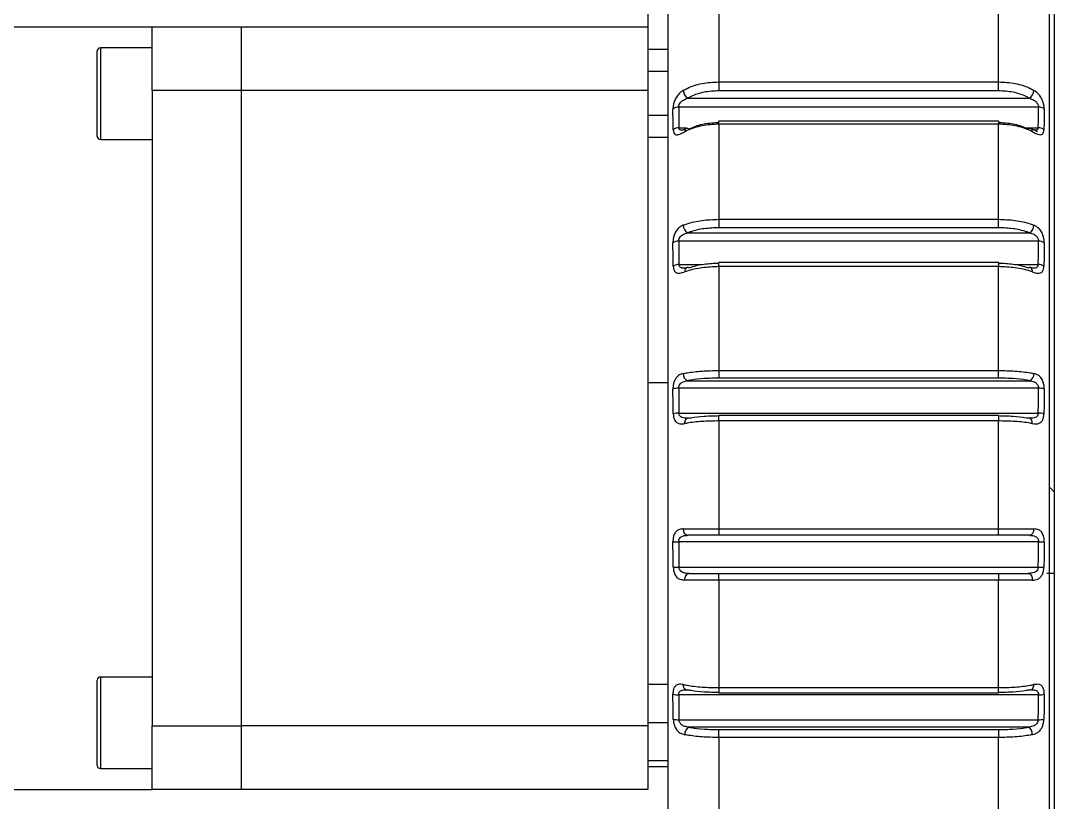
# Model space of a CAD drawing. Header units: millimetres. Extents: x -2889 to 8174, y 2447 to 8478.
# Drawn here: x 1791.92 to 1800.06, y 3462.07 to 3468.22 of the extents above; entities that cross this region are included whole.
import ezdxf

# ---------------------------------------------------------------- set-up
doc = ezdxf.new("R2010")
doc.units = ezdxf.units.MM

msp = doc.modelspace()

# ---------------------------------------------------------------- linework, layer by layer
at = {"color": 7, "linetype": 'Continuous', "lineweight": 25}
for p, q in [((1797.0159, 3458.5726), (1797.0159, 3469.7726)), ((1800.0159, 3469.7726), (1800.0159, 3458.5726)), ((1800.0563, 3469.7726), (1800.0563, 3464.5146)), ((1796.8563, 3468.4726), (1796.8563, 3468.1726)), ((1797.4159, 3468.3876), (1797.4159, 3467.74)), ((1799.6159, 3467.74), (1799.6159, 3468.3876)), ((1788.8563, 3468.1726), (1796.8563, 3468.1726)), ((1792.9563, 3467.6726), (1792.9563, 3468.1726)), ((1793.6563, 3468.1726), (1793.6563, 3467.6726)), ((1796.8563, 3468.1726), (1796.8563, 3467.6726)), ((1792.5243, 3467.3115), (1792.5243, 3467.9835)), ((1792.9563, 3468.0075), (1792.5483, 3468.0075)), ((1797.0159, 3467.9939), (1796.8563, 3467.9939)), ((1797.0159, 3467.8207), (1796.8563, 3467.8207)), ((1797.4159, 3467.74), (1797.4159, 3467.6698)), ((1797.4159, 3467.74), (1799.6159, 3467.74)), ((1799.6159, 3467.6698), (1799.6159, 3467.74)), ((1793.6563, 3467.6726), (1792.9563, 3467.6726)), ((1792.9563, 3467.6726), (1792.9563, 3465.1726)), ((1793.6563, 3467.6726), (1793.6563, 3462.6726)), ((1796.8563, 3467.6726), (1793.6563, 3467.6726)), ((1796.8563, 3467.6726), (1796.8563, 3462.6726)), ((1799.6159, 3467.6698), (1797.4159, 3467.6698)), ((1797.1712, 3467.6112), (1799.8607, 3467.6112)), ((1797.0159, 3467.4743), (1796.8563, 3467.4743)), ((1799.932, 3467.5413), (1797.0998, 3467.5413)), ((1799.6159, 3467.4307), (1797.4159, 3467.4307)), ((1797.4159, 3467.4077), (1797.4159, 3466.659)), ((1799.6159, 3467.4077), (1797.4159, 3467.4077)), ((1799.6159, 3466.659), (1799.6159, 3467.4077)), ((1797.0159, 3467.3011), (1796.8563, 3467.3011)), ((1792.5483, 3467.2875), (1792.9563, 3467.2875)), ((1797.4159, 3466.659), (1797.4159, 3466.5926)), ((1797.4159, 3466.659), (1799.6159, 3466.659)), ((1799.6159, 3466.5926), (1799.6159, 3466.659)), ((1799.6159, 3466.5926), (1797.4159, 3466.5926)), ((1797.1712, 3466.552), (1799.8607, 3466.552)), ((1799.932, 3466.486), (1797.0998, 3466.486)), ((1799.6159, 3466.3188), (1797.4159, 3466.3188)), ((1797.4159, 3466.2864), (1797.4159, 3465.4694)), ((1799.6159, 3466.2864), (1797.4159, 3466.2864)), ((1799.6159, 3465.4694), (1799.6159, 3466.2864)), ((1797.4159, 3465.4694), (1797.4159, 3465.4097)), ((1797.4159, 3465.4694), (1799.6159, 3465.4694)), ((1799.6159, 3465.4097), (1799.6159, 3465.4694)), ((1797.0159, 3465.3726), (1796.8563, 3465.3726)), ((1797.1712, 3465.3889), (1799.8607, 3465.3889)), ((1799.6159, 3465.4097), (1797.4159, 3465.4097)), ((1799.932, 3465.3296), (1797.0998, 3465.3296)), ((1792.9563, 3465.1726), (1792.9563, 3462.6726)), ((1797.1023, 3465.134), (1799.9295, 3465.134)), ((1799.6159, 3465.1152), (1797.4159, 3465.1152)), ((1797.4159, 3465.0727), (1797.4159, 3464.223)), ((1799.6159, 3465.0727), (1797.4159, 3465.0727)), ((1799.6159, 3464.223), (1799.6159, 3465.0727)), ((1800.0563, 3464.5146), (1800.0159, 3464.555)), ((1800.0563, 3464.5146), (1800.0563, 3463.8726)), ((1797.4159, 3464.223), (1797.4159, 3464.1726)), ((1797.4159, 3464.223), (1799.6159, 3464.223)), ((1799.6159, 3464.1726), (1799.6159, 3464.223)), ((1799.6159, 3464.1726), (1797.4159, 3464.1726)), ((1797.0546, 3464.1224), (1797.0998, 3464.1226)), ((1799.932, 3464.1226), (1797.0998, 3464.1226)), ((1799.932, 3464.1226), (1799.9772, 3464.1224)), ((1797.0575, 3463.9217), (1797.1023, 3463.9226)), ((1797.1023, 3463.9226), (1799.9295, 3463.9226)), ((1799.9295, 3463.9226), (1799.9743, 3463.9217)), ((1797.4159, 3463.8197), (1797.4159, 3463.8726)), ((1797.4159, 3463.8726), (1799.6159, 3463.8726)), ((1797.4159, 3463.8197), (1797.4159, 3462.9745)), ((1799.6159, 3463.8197), (1797.4159, 3463.8197)), ((1799.6159, 3463.8726), (1799.6159, 3463.8197)), ((1799.6159, 3462.9745), (1799.6159, 3463.8197)), ((1800.0563, 3463.8726), (1799.9983, 3463.8726)), ((1800.0563, 3463.8726), (1800.0563, 3458.5726)), ((1792.5243, 3462.3618), (1792.5243, 3463.0338)), ((1792.9563, 3463.0578), (1792.5483, 3463.0578)), ((1797.0159, 3462.9978), (1796.8563, 3462.9978)), ((1799.932, 3462.9178), (1797.0998, 3462.9178)), ((1797.4159, 3462.9745), (1799.6159, 3462.9745)), ((1797.4159, 3462.9345), (1799.6159, 3462.9345)), ((1792.9563, 3462.6726), (1793.6563, 3462.6726)), ((1792.9563, 3462.1726), (1792.9563, 3462.6726)), ((1793.6563, 3462.6726), (1793.6563, 3462.1726)), ((1796.8563, 3462.6726), (1793.6563, 3462.6726)), ((1797.0159, 3462.6978), (1796.8563, 3462.6978)), ((1796.8563, 3462.6726), (1796.8563, 3462.1726)), ((1797.1023, 3462.7222), (1799.9295, 3462.7222)), ((1799.8497, 3462.6629), (1797.1821, 3462.6629)), ((1797.4159, 3462.5821), (1797.4159, 3462.6442)), ((1797.4159, 3462.6442), (1799.6159, 3462.6442)), ((1797.4159, 3462.5821), (1797.4159, 3461.7784)), ((1799.6159, 3462.5821), (1797.4159, 3462.5821)), ((1799.6159, 3462.6442), (1799.6159, 3462.5821)), ((1799.6159, 3461.7784), (1799.6159, 3462.5821)), ((1792.5483, 3462.3378), (1792.9563, 3462.3378)), ((1797.0159, 3462.3978), (1796.8563, 3462.3978)), ((1797.0159, 3462.3513), (1796.8563, 3462.3513)), ((1788.4563, 3462.1726), (1792.9563, 3462.1726)), ((1793.6563, 3462.1726), (1792.9563, 3462.1726)), ((1796.8563, 3462.1726), (1793.6563, 3462.1726))]:
    msp.add_line(p, q, dxfattribs=at)
at = {"color": 8, "linetype": 'Continuous', "lineweight": 25}
for p, q in [((1792.5483, 3468.0075), (1792.5483, 3467.2875)), ((1800.0159, 3467.5263), (1800.0176, 3467.5244)), ((1797.4159, 3467.4077), (1797.4159, 3467.4307)), ((1799.6159, 3467.4307), (1799.6159, 3467.4077)), ((1797.1023, 3467.3795), (1797.161, 3467.3795)), ((1799.824, 3467.3795), (1799.9295, 3467.3795)), ((1800.0159, 3466.4755), (1800.0176, 3466.4742)), ((1797.1023, 3466.3033), (1797.2864, 3466.3033)), ((1797.4159, 3466.2864), (1797.4159, 3466.3188)), ((1799.6159, 3466.3188), (1799.6159, 3466.2864)), ((1799.7455, 3466.3033), (1799.9295, 3466.3033)), ((1800.0159, 3465.3242), (1800.0176, 3465.3235)), ((1797.4159, 3465.0727), (1797.4159, 3465.1152)), ((1799.6159, 3465.1152), (1799.6159, 3465.0727)), ((1792.5483, 3463.0578), (1792.5483, 3462.3378)), ((1797.4159, 3462.9745), (1797.4159, 3462.9345)), ((1799.6159, 3462.9345), (1799.6159, 3462.9745)), ((1800.0159, 3462.9229), (1800.0176, 3462.9236))]:
    msp.add_line(p, q, dxfattribs=at)
at = {"color": 8, "linetype": 'Continuous', "lineweight": 25, "flags": 128}
msp.add_lwpolyline([(1797.1487, 3465.0521), (1797.1491, 3465.0619), (1797.1508, 3465.071), (1797.1538, 3465.0791), (1797.158, 3465.0859), (1797.1631, 3465.0912), (1797.169, 3465.0946), (1797.174, 3465.0959)], dxfattribs=at)
at = {"color": 7, "linetype": 'Continuous', "lineweight": 25, "flags": 128}
for points in [[(1797.174, 3465.0959), (1797.1754, 3465.096), (1797.1821, 3465.0955)], [(1799.8497, 3465.0955), (1799.8564, 3465.096), (1799.8588, 3465.0957)], [(1797.1487, 3463.8204), (1797.1491, 3463.8305), (1797.1508, 3463.8402), (1797.1538, 3463.8492), (1797.158, 3463.8572), (1797.1631, 3463.8637), (1797.169, 3463.8686), (1797.1754, 3463.8716), (1797.1821, 3463.8726)], [(1799.8497, 3463.8726), (1799.8564, 3463.8716), (1799.8629, 3463.8686), (1799.8688, 3463.8637), (1799.8739, 3463.8572), (1799.878, 3463.8492), (1799.881, 3463.8402), (1799.8827, 3463.8305), (1799.8831, 3463.8204)], [(1799.8607, 3462.9563), (1799.8675, 3462.9558), (1799.8741, 3462.9572), (1799.8801, 3462.9605), (1799.8854, 3462.9655), (1799.8898, 3462.972), (1799.893, 3462.9799), (1799.895, 3462.9887), (1799.8956, 3462.9981)], [(1797.1617, 3462.9562), (1797.1643, 3462.9558), (1797.1712, 3462.9563)]]:
    msp.add_lwpolyline(points, dxfattribs=at)
at = {"color": 7, "linetype": 'Continuous', "lineweight": 25}
for centre, radius, start, end in [((1792.5483, 3467.9835), 0.024, 90, 180), ((1797.2143, 3467.6763), 0.0781, 182.54437, 236.52468), ((1799.8176, 3467.6763), 0.0781, 303.47532, 357.45563), ((1797.0963, 3467.482), 0.0594, 86.6037, 134.49016), ((1799.9356, 3467.482), 0.0594, 45.50984, 93.3963), ((1792.5483, 3467.3115), 0.024, 180, 270), ((1797.0999, 3467.3188), 0.0608, 87.69038, 134.16151), ((1797.1671, 3467.3503), 0.0236, 50.51047, 109.03417), ((1799.8646, 3467.3505), 0.0234, 69.51927, 129.64122), ((1799.932, 3467.3188), 0.0608, 45.83849, 92.30962), ((1797.2037, 3466.6112), 0.0675, 178.85837, 241.19131), ((1799.8281, 3466.6112), 0.0675, 298.80869, 1.14163), ((1797.0953, 3466.4107), 0.0755, 86.60758, 122.62983), ((1799.9365, 3466.4107), 0.0755, 57.37017, 93.39242), ((1797.0993, 3466.2259), 0.0774, 87.78129, 122.67448), ((1797.172, 3466.2579), 0.0225, 63.1601, 105.51631), ((1799.8599, 3466.258), 0.0224, 73.00577, 116.90687), ((1799.9325, 3466.2259), 0.0774, 57.32552, 92.21871), ((1797.192, 3465.4409), 0.056, 175.22854, 248.14418), ((1799.8398, 3465.4409), 0.056, 291.85582, 4.77146), ((1797.0949, 3465.1961), 0.1336, 87.89136, 107.53507), ((1799.937, 3465.1961), 0.1336, 72.46493, 92.10864), ((1797.1, 3464.997), 0.137, 89.02058, 108.05825), ((1799.9319, 3464.997), 0.137, 71.94175, 90.97942), ((1797.1804, 3464.2163), 0.0447, 171.4989, 258.09849), ((1799.8514, 3464.2163), 0.0447, 281.90151, 8.5011), ((1792.5483, 3463.0338), 0.024, 90, 180), ((1797.0938, 3463.0508), 0.1331, 252.89796, 272.58614), ((1799.9381, 3463.0508), 0.1331, 267.41386, 287.10204), ((1797.0942, 3462.8566), 0.1347, 254.20453, 273.46327), ((1797.2057, 3462.6106), 0.0573, 114.24022, 186.56806), ((1799.8262, 3462.6106), 0.0573, 353.43194, 65.75978), ((1799.9377, 3462.8566), 0.1347, 266.53673, 285.79547), ((1792.5483, 3462.3618), 0.024, 180, 270)]:
    msp.add_arc(centre, radius, start, end, dxfattribs=at)
at = {"color": 8, "linetype": 'Continuous', "lineweight": 25}
for centre, radius, start, end in [((1797.1716, 3467.3526), 0.0234, 121.43699, 191.32742), ((1799.8591, 3467.3522), 0.0243, 350.121, 55.84255), ((1797.1797, 3466.2512), 0.0315, 115.93354, 190.6842), ((1799.8519, 3466.2512), 0.0318, 349.47274, 62.78835), ((1799.8434, 3465.0586), 0.0402, 350.76997, 67.46275), ((1797.1732, 3462.9918), 0.0375, 170.31743, 252.12219)]:
    msp.add_arc(centre, radius, start, end, dxfattribs=at)
at = {"color": 7, "linetype": 'Continuous', "lineweight": 25}
for points, knots in [([(1797.1362, 3467.6729), (1797.146, 3467.6782), (1797.1887, 3467.7012), (1797.2812, 3467.7322), (1797.371, 3467.7374), (1797.4159, 3467.74)], [0, 0, 0, 0, 0.129122, 0.56456, 1, 1, 1, 1]), ([(1799.6159, 3467.74), (1799.6608, 3467.7374), (1799.7506, 3467.7322), (1799.8431, 3467.7012), (1799.8858, 3467.6782), (1799.8956, 3467.6729)], [0, 0, 0, 0, 0.43544, 0.870878, 1, 1, 1, 1]), ([(1797.1362, 3467.6729), (1797.1354, 3467.6724), (1797.1216, 3467.6644), (1797.1004, 3467.647), (1797.078, 3467.6149), (1797.0643, 3467.5837), (1797.056, 3467.5517), (1797.0551, 3467.5334), (1797.0546, 3467.5244)], [0, 0, 0, 0, 0.017221, 0.303134, 0.498408, 0.673919, 0.839322, 1, 1, 1, 1]), ([(1797.4159, 3467.6698), (1797.3766, 3467.6675), (1797.298, 3467.663), (1797.2171, 3467.6359), (1797.1797, 3467.6158), (1797.1712, 3467.6112)], [0, 0, 0, 0, 0.435439, 0.870878, 1, 1, 1, 1]), ([(1799.8607, 3467.6112), (1799.8521, 3467.6158), (1799.8147, 3467.6359), (1799.7338, 3467.663), (1799.6552, 3467.6675), (1799.6159, 3467.6698)], [0, 0, 0, 0, 0.129122, 0.564561, 1, 1, 1, 1]), ([(1799.9772, 3467.5244), (1799.977, 3467.5296), (1799.9766, 3467.5444), (1799.9705, 3467.575), (1799.9562, 3467.6113), (1799.9318, 3467.6477), (1799.9089, 3467.6636), (1799.8956, 3467.6729)], [0, 0, 0, 0, 0.096023, 0.272505, 0.481898, 0.698908, 1, 1, 1, 1]), ([(1797.0998, 3467.5413), (1797.1001, 3467.545), (1797.1004, 3467.5494), (1797.1032, 3467.5591), (1797.1085, 3467.5706), (1797.1209, 3467.5855), (1797.1416, 3467.601), (1797.1597, 3467.6072), (1797.1712, 3467.6112)], [0, 0, 0, 0, 0.11624, 0.138706, 0.285713, 0.452162, 0.653789, 1, 1, 1, 1]), ([(1799.8607, 3467.6112), (1799.872, 3467.6073), (1799.8908, 3467.6008), (1799.9112, 3467.5853), (1799.9211, 3467.5731), (1799.927, 3467.563), (1799.9298, 3467.5557), (1799.9317, 3467.5477), (1799.9319, 3467.5439), (1799.932, 3467.5413)], [0, 0, 0, 0, 0.343735, 0.56662, 0.703968, 0.762734, 0.879015, 0.917663, 1, 1, 1, 1]), ([(1797.0575, 3467.3624), (1797.0568, 3467.3895), (1797.0553, 3467.4434), (1797.0549, 3467.4975), (1797.0546, 3467.5244)], [0, 0, 0, 0, 0.502163, 1, 1, 1, 1]), ([(1797.0998, 3467.5413), (1797.1, 3467.5145), (1797.1004, 3467.4605), (1797.1017, 3467.4066), (1797.1023, 3467.3795)], [0, 0, 0, 0, 0.497895, 1, 1, 1, 1]), ([(1799.9295, 3467.3795), (1799.9302, 3467.4066), (1799.9314, 3467.4605), (1799.9318, 3467.5145), (1799.932, 3467.5413)], [0, 0, 0, 0, 0.502105, 1, 1, 1, 1]), ([(1799.9772, 3467.5244), (1799.977, 3467.4975), (1799.9765, 3467.4434), (1799.975, 3467.3895), (1799.9743, 3467.3624)], [0, 0, 0, 0, 0.497837, 1, 1, 1, 1]), ([(1797.4159, 3467.4077), (1797.3711, 3467.4051), (1797.2813, 3467.4), (1797.1942, 3467.3709), (1797.1546, 3467.351), (1797.1487, 3467.348)], [0, 0, 0, 0, 0.460321, 0.920593, 1, 1, 1, 1]), ([(1797.1821, 3467.3685), (1797.1872, 3467.3711), (1797.2219, 3467.3887), (1797.2981, 3467.4144), (1797.3767, 3467.4189), (1797.4159, 3467.4212)], [0, 0, 0, 0, 0.079415, 0.539702, 1, 1, 1, 1]), ([(1799.6159, 3467.4212), (1799.6552, 3467.4189), (1799.7337, 3467.4144), (1799.81, 3467.3887), (1799.8446, 3467.3711), (1799.8497, 3467.3685)], [0, 0, 0, 0, 0.4602984, 0.9205849, 1, 1, 1, 1]), ([(1799.8831, 3467.348), (1799.8773, 3467.351), (1799.8377, 3467.3709), (1799.7505, 3467.4), (1799.6608, 3467.4051), (1799.6159, 3467.4077)], [0, 0, 0, 0, 0.079407, 0.539679, 1, 1, 1, 1]), ([(1797.0575, 3467.3624), (1797.0579, 3467.3577), (1797.0588, 3467.3445), (1797.063, 3467.3355), (1797.0709, 3467.3265), (1797.0832, 3467.3222), (1797.1104, 3467.3288), (1797.1349, 3467.3411), (1797.1487, 3467.348)], [0, 0, 0, 0, 0.092122, 0.262386, 0.269354, 0.484813, 0.707237, 1, 1, 1, 1]), ([(1797.1594, 3467.3728), (1797.1541, 3467.37), (1797.1432, 3467.3642), (1797.1328, 3467.3599), (1797.1277, 3467.3588), (1797.1283, 3467.3589), (1797.1285, 3467.3589)], [0, 0, 0, 0, 0.341282, 0.698791, 0.935052, 1, 1, 1, 1]), ([(1799.9032, 3467.359), (1799.9032, 3467.3589), (1799.9035, 3467.3589), (1799.8977, 3467.3605), (1799.8878, 3467.3646), (1799.8781, 3467.3697), (1799.8728, 3467.3725)], [0, 0, 0, 0, 0.135246, 0.355504, 0.649372, 1, 1, 1, 1]), ([(1799.8831, 3467.348), (1799.884, 3467.3476), (1799.8993, 3467.3396), (1799.9225, 3467.3285), (1799.9473, 3467.3228), (1799.9624, 3467.3266), (1799.9719, 3467.3391), (1799.9735, 3467.3547), (1799.9743, 3467.3624)], [0, 0, 0, 0, 0.017352, 0.313761, 0.508689, 0.681484, 0.843326, 1, 1, 1, 1]), ([(1797.1362, 3466.6125), (1797.146, 3466.6162), (1797.1887, 3466.6322), (1797.2812, 3466.6536), (1797.371, 3466.6572), (1797.4159, 3466.659)], [0, 0, 0, 0, 0.1291217, 0.5645604, 1, 1, 1, 1]), ([(1799.6159, 3466.659), (1799.6608, 3466.6572), (1799.7506, 3466.6536), (1799.8431, 3466.6322), (1799.8858, 3466.6162), (1799.8956, 3466.6125)], [0, 0, 0, 0, 0.43544, 0.870878, 1, 1, 1, 1]), ([(1797.1362, 3466.6125), (1797.1354, 3466.6122), (1797.1216, 3466.6066), (1797.1004, 3466.5932), (1797.078, 3466.5654), (1797.0643, 3466.5361), (1797.056, 3466.5042), (1797.0551, 3466.4841), (1797.0546, 3466.4742)], [0, 0, 0, 0, 0.017221, 0.303134, 0.498408, 0.673919, 0.839322, 1, 1, 1, 1]), ([(1797.4159, 3466.5926), (1797.3766, 3466.591), (1797.298, 3466.5879), (1797.2171, 3466.5692), (1797.1797, 3466.5552), (1797.1712, 3466.552)], [0, 0, 0, 0, 0.4354391, 0.870878, 1, 1, 1, 1]), ([(1799.8607, 3466.552), (1799.8521, 3466.5552), (1799.8147, 3466.5692), (1799.7338, 3466.5879), (1799.6552, 3466.591), (1799.6159, 3466.5926)], [0, 0, 0, 0, 0.129122, 0.564561, 1, 1, 1, 1]), ([(1799.9772, 3466.4742), (1799.977, 3466.48), (1799.9766, 3466.4964), (1799.9705, 3466.5278), (1799.9562, 3466.5621), (1799.9318, 3466.5939), (1799.9089, 3466.6057), (1799.8956, 3466.6125)], [0, 0, 0, 0, 0.096023, 0.272505, 0.481898, 0.698908, 1, 1, 1, 1]), ([(1797.0998, 3466.486), (1797.1001, 3466.4901), (1797.1004, 3466.495), (1797.1032, 3466.5052), (1797.1085, 3466.5168), (1797.1209, 3466.5309), (1797.1416, 3466.5445), (1797.1597, 3466.5491), (1797.1712, 3466.552)], [0, 0, 0, 0, 0.11624, 0.138706, 0.285713, 0.452162, 0.653789, 1, 1, 1, 1]), ([(1799.8607, 3466.552), (1799.872, 3466.5492), (1799.8908, 3466.5444), (1799.9112, 3466.5307), (1799.9211, 3466.5191), (1799.927, 3466.5092), (1799.9298, 3466.5016), (1799.9317, 3466.4931), (1799.9319, 3466.4889), (1799.932, 3466.486)], [0, 0, 0, 0, 0.343735, 0.56662, 0.703968, 0.762734, 0.879015, 0.917663, 1, 1, 1, 1]), ([(1797.0575, 3466.2911), (1797.0568, 3466.3217), (1797.0553, 3466.3827), (1797.0549, 3466.4438), (1797.0546, 3466.4742)], [0, 0, 0, 0, 0.502163, 1, 1, 1, 1]), ([(1797.0998, 3466.486), (1797.1, 3466.4557), (1797.1004, 3466.3948), (1797.1017, 3466.3339), (1797.1023, 3466.3033)], [0, 0, 0, 0, 0.497895, 1, 1, 1, 1]), ([(1799.9295, 3466.3033), (1799.9302, 3466.3339), (1799.9314, 3466.3948), (1799.9318, 3466.4557), (1799.932, 3466.486)], [0, 0, 0, 0, 0.502105, 1, 1, 1, 1]), ([(1799.9772, 3466.4742), (1799.977, 3466.4438), (1799.9765, 3466.3827), (1799.975, 3466.3217), (1799.9743, 3466.2911)], [0, 0, 0, 0, 0.497837, 1, 1, 1, 1]), ([(1797.0575, 3466.2911), (1797.0579, 3466.2858), (1797.0588, 3466.2705), (1797.063, 3466.2584), (1797.0709, 3466.2449), (1797.0832, 3466.235), (1797.1104, 3466.2332), (1797.1349, 3466.241), (1797.1487, 3466.2454)], [0, 0, 0, 0, 0.092122, 0.262386, 0.269354, 0.484813, 0.707237, 1, 1, 1, 1]), ([(1797.1657, 3466.28), (1797.1611, 3466.2782), (1797.1518, 3466.2745), (1797.1441, 3466.2737), (1797.144, 3466.2737), (1797.144, 3466.2737)], [0, 0, 0, 0, 0.42391, 0.854545, 1, 1, 1, 1]), ([(1797.4159, 3466.2864), (1797.3711, 3466.2846), (1797.2813, 3466.2811), (1797.1942, 3466.2611), (1797.1546, 3466.2474), (1797.1487, 3466.2454)], [0, 0, 0, 0, 0.460321, 0.920593, 1, 1, 1, 1]), ([(1797.1821, 3466.278), (1797.1872, 3466.2798), (1797.2219, 3466.292), (1797.2981, 3466.3097), (1797.3767, 3466.3129), (1797.4159, 3466.3145)], [0, 0, 0, 0, 0.0794151, 0.5397016, 1, 1, 1, 1]), ([(1799.6159, 3466.3145), (1799.6552, 3466.3129), (1799.7337, 3466.3097), (1799.81, 3466.292), (1799.8446, 3466.2798), (1799.8497, 3466.278)], [0, 0, 0, 0, 0.4602984, 0.9205849, 1, 1, 1, 1]), ([(1799.8831, 3466.2454), (1799.8773, 3466.2474), (1799.8377, 3466.2611), (1799.7505, 3466.2811), (1799.6608, 3466.2846), (1799.6159, 3466.2864)], [0, 0, 0, 0, 0.0794067, 0.5396787, 1, 1, 1, 1]), ([(1799.8885, 3466.2737), (1799.8872, 3466.2738), (1799.8846, 3466.274), (1799.8756, 3466.276), (1799.8688, 3466.2787), (1799.8665, 3466.2796)], [0, 0, 0, 0, 0.3928313, 0.8018757, 1, 1, 1, 1]), ([(1799.8831, 3466.2454), (1799.884, 3466.2451), (1799.8993, 3466.2396), (1799.9225, 3466.2334), (1799.9473, 3466.2353), (1799.9624, 3466.2456), (1799.9719, 3466.2639), (1799.9735, 3466.2821), (1799.9743, 3466.2911)], [0, 0, 0, 0, 0.017352, 0.313761, 0.508689, 0.681484, 0.843326, 1, 1, 1, 1]), ([(1797.1362, 3465.4455), (1797.1354, 3465.4454), (1797.1216, 3465.4425), (1797.1004, 3465.4337), (1797.078, 3465.4112), (1797.0643, 3465.3852), (1797.056, 3465.3548), (1797.0551, 3465.3338), (1797.0546, 3465.3235)], [0, 0, 0, 0, 0.017221, 0.303134, 0.498408, 0.673919, 0.839322, 1, 1, 1, 1]), ([(1797.1362, 3465.4455), (1797.146, 3465.4474), (1797.1887, 3465.4556), (1797.2812, 3465.4666), (1797.371, 3465.4684), (1797.4159, 3465.4694)], [0, 0, 0, 0, 0.129122, 0.56456, 1, 1, 1, 1]), ([(1799.6159, 3465.4694), (1799.6608, 3465.4684), (1799.7506, 3465.4666), (1799.8431, 3465.4556), (1799.8858, 3465.4474), (1799.8956, 3465.4455)], [0, 0, 0, 0, 0.43544, 0.870878, 1, 1, 1, 1]), ([(1799.9772, 3465.3235), (1799.977, 3465.3296), (1799.9766, 3465.3469), (1799.9705, 3465.3776), (1799.9562, 3465.4086), (1799.9318, 3465.4344), (1799.9089, 3465.4414), (1799.8956, 3465.4455)], [0, 0, 0, 0, 0.096023, 0.272505, 0.481898, 0.698908, 1, 1, 1, 1]), ([(1797.0998, 3465.3296), (1797.1001, 3465.3339), (1797.1004, 3465.3391), (1797.1032, 3465.3493), (1797.1085, 3465.3606), (1797.1209, 3465.3732), (1797.1416, 3465.3844), (1797.1597, 3465.3872), (1797.1712, 3465.3889)], [0, 0, 0, 0, 0.11624, 0.138706, 0.285713, 0.452162, 0.653789, 1, 1, 1, 1]), ([(1797.4159, 3465.4097), (1797.3766, 3465.4088), (1797.298, 3465.4072), (1797.2171, 3465.3977), (1797.1797, 3465.3905), (1797.1712, 3465.3889)], [0, 0, 0, 0, 0.4354391, 0.870878, 1, 1, 1, 1]), ([(1799.8607, 3465.3889), (1799.8521, 3465.3905), (1799.8147, 3465.3977), (1799.7338, 3465.4072), (1799.6552, 3465.4088), (1799.6159, 3465.4097)], [0, 0, 0, 0, 0.129122, 0.5645609, 1, 1, 1, 1]), ([(1799.8607, 3465.3889), (1799.872, 3465.3872), (1799.8908, 3465.3843), (1799.9112, 3465.3731), (1799.9211, 3465.3626), (1799.927, 3465.3532), (1799.9298, 3465.3458), (1799.9317, 3465.3371), (1799.9319, 3465.3326), (1799.932, 3465.3296)], [0, 0, 0, 0, 0.3437348, 0.56662, 0.7039681, 0.7627338, 0.8790153, 0.917663, 1, 1, 1, 1]), ([(1797.0575, 3465.1272), (1797.0568, 3465.1601), (1797.0553, 3465.2255), (1797.0549, 3465.2909), (1797.0546, 3465.3235)], [0, 0, 0, 0, 0.502163, 1, 1, 1, 1]), ([(1797.0998, 3465.3296), (1797.1, 3465.2971), (1797.1004, 3465.2319), (1797.1017, 3465.1667), (1797.1023, 3465.134)], [0, 0, 0, 0, 0.497895, 1, 1, 1, 1]), ([(1799.9295, 3465.134), (1799.9302, 3465.1667), (1799.9314, 3465.2319), (1799.9318, 3465.2971), (1799.932, 3465.3296)], [0, 0, 0, 0, 0.502105, 1, 1, 1, 1]), ([(1799.9772, 3465.3235), (1799.977, 3465.2909), (1799.9765, 3465.2255), (1799.975, 3465.1601), (1799.9743, 3465.1272)], [0, 0, 0, 0, 0.497837, 1, 1, 1, 1]), ([(1797.0575, 3465.1272), (1797.0579, 3465.1214), (1797.0588, 3465.1048), (1797.063, 3465.0903), (1797.0709, 3465.0727), (1797.0832, 3465.0578), (1797.1104, 3465.0475), (1797.1349, 3465.0505), (1797.1487, 3465.0521)], [0, 0, 0, 0, 0.092122, 0.262386, 0.269354, 0.484813, 0.707237, 1, 1, 1, 1]), ([(1797.1821, 3465.0955), (1797.1872, 3465.0964), (1797.2219, 3465.1026), (1797.2981, 3465.1117), (1797.3767, 3465.1133), (1797.4159, 3465.1141)], [0, 0, 0, 0, 0.079415, 0.539702, 1, 1, 1, 1]), ([(1799.6159, 3465.1141), (1799.6552, 3465.1133), (1799.7337, 3465.1117), (1799.81, 3465.1026), (1799.8446, 3465.0964), (1799.8497, 3465.0955)], [0, 0, 0, 0, 0.460298, 0.920585, 1, 1, 1, 1]), ([(1799.8831, 3465.0521), (1799.884, 3465.052), (1799.8993, 3465.0493), (1799.9225, 3465.0481), (1799.9473, 3465.0576), (1799.9624, 3465.074), (1799.9719, 3465.0973), (1799.9735, 3465.1174), (1799.9743, 3465.1272)], [0, 0, 0, 0, 0.017352, 0.313761, 0.508689, 0.681484, 0.843326, 1, 1, 1, 1]), ([(1797.4159, 3465.0727), (1797.3711, 3465.0718), (1797.2813, 3465.07), (1797.1942, 3465.06), (1797.1546, 3465.0531), (1797.1487, 3465.0521)], [0, 0, 0, 0, 0.460321, 0.920593, 1, 1, 1, 1]), ([(1797.1739, 3465.0964), (1797.1694, 3465.0955), (1797.1637, 3465.0942), (1797.1618, 3465.0944), (1797.1614, 3465.0945)], [0, 0, 0, 0, 0.777355, 1, 1, 1, 1]), ([(1799.8831, 3465.0521), (1799.8773, 3465.0531), (1799.8377, 3465.06), (1799.7505, 3465.07), (1799.6608, 3465.0718), (1799.6159, 3465.0727)], [0, 0, 0, 0, 0.079407, 0.539679, 1, 1, 1, 1]), ([(1799.8703, 3465.0947), (1799.8675, 3465.0945), (1799.8647, 3465.0943), (1799.8591, 3465.0957), (1799.8588, 3465.0958)], [0, 0, 0, 0, 0.952328, 1, 1, 1, 1]), ([(1797.1362, 3464.2229), (1797.1354, 3464.2229), (1797.1216, 3464.2228), (1797.1004, 3464.219), (1797.078, 3464.2029), (1797.0643, 3464.1813), (1797.056, 3464.1538), (1797.0551, 3464.1328), (1797.0546, 3464.1224)], [0, 0, 0, 0, 0.017221, 0.303134, 0.498408, 0.673919, 0.839322, 1, 1, 1, 1]), ([(1797.1362, 3464.2229), (1797.146, 3464.2229), (1797.1887, 3464.223), (1797.2812, 3464.223), (1797.371, 3464.223), (1797.4159, 3464.223)], [0, 0, 0, 0, 0.129122, 0.56456, 1, 1, 1, 1]), ([(1799.6159, 3464.223), (1799.6608, 3464.223), (1799.7506, 3464.223), (1799.8431, 3464.223), (1799.8858, 3464.2229), (1799.8956, 3464.2229)], [0, 0, 0, 0, 0.43544, 0.870878, 1, 1, 1, 1]), ([(1799.9772, 3464.1224), (1799.977, 3464.1286), (1799.9766, 3464.1461), (1799.9705, 3464.1748), (1799.9562, 3464.201), (1799.9318, 3464.2197), (1799.9089, 3464.2217), (1799.8956, 3464.2229)], [0, 0, 0, 0, 0.0960234, 0.272505, 0.4818975, 0.6989082, 1, 1, 1, 1]), ([(1797.0998, 3464.1226), (1797.1001, 3464.127), (1797.1004, 3464.1322), (1797.1032, 3464.142), (1797.1085, 3464.1524), (1797.1209, 3464.1631), (1797.1416, 3464.1714), (1797.1597, 3464.1721), (1797.1712, 3464.1726)], [0, 0, 0, 0, 0.11624, 0.138706, 0.285713, 0.452162, 0.653789, 1, 1, 1, 1]), ([(1797.4159, 3464.1726), (1797.3766, 3464.1726), (1797.298, 3464.1726), (1797.2171, 3464.1726), (1797.1797, 3464.1726), (1797.1712, 3464.1726)], [0, 0, 0, 0, 0.435439, 0.870878, 1, 1, 1, 1]), ([(1799.8607, 3464.1726), (1799.8521, 3464.1726), (1799.8147, 3464.1726), (1799.7338, 3464.1726), (1799.6552, 3464.1726), (1799.6159, 3464.1726)], [0, 0, 0, 0, 0.129122, 0.564561, 1, 1, 1, 1]), ([(1799.8607, 3464.1726), (1799.872, 3464.1721), (1799.8908, 3464.1713), (1799.9112, 3464.163), (1799.9211, 3464.1541), (1799.927, 3464.1456), (1799.9298, 3464.1386), (1799.9317, 3464.1302), (1799.9319, 3464.1257), (1799.932, 3464.1226)], [0, 0, 0, 0, 0.343735, 0.56662, 0.703968, 0.762734, 0.879015, 0.917663, 1, 1, 1, 1]), ([(1797.0575, 3463.9217), (1797.0568, 3463.9553), (1797.0553, 3464.0222), (1797.0549, 3464.0891), (1797.0546, 3464.1224)], [0, 0, 0, 0, 0.501974, 1, 1, 1, 1]), ([(1797.0998, 3464.1226), (1797.1, 3464.0894), (1797.1004, 3464.0227), (1797.1017, 3463.9561), (1797.1023, 3463.9226)], [0, 0, 0, 0, 0.498083, 1, 1, 1, 1]), ([(1799.9295, 3463.9226), (1799.9302, 3463.9561), (1799.9314, 3464.0228), (1799.9318, 3464.0894), (1799.932, 3464.1226)], [0, 0, 0, 0, 0.502258, 1, 1, 1, 1]), ([(1799.9772, 3464.1224), (1799.977, 3464.0891), (1799.9765, 3464.0222), (1799.975, 3463.9553), (1799.9743, 3463.9217)], [0, 0, 0, 0, 0.497684, 1, 1, 1, 1]), ([(1797.0575, 3463.9217), (1797.0579, 3463.9156), (1797.0588, 3463.8984), (1797.063, 3463.8819), (1797.0709, 3463.8612), (1797.0832, 3463.8418), (1797.1104, 3463.8237), (1797.1349, 3463.8216), (1797.1487, 3463.8204)], [0, 0, 0, 0, 0.092122, 0.262386, 0.269354, 0.484813, 0.707237, 1, 1, 1, 1]), ([(1797.1821, 3463.8726), (1797.1702, 3463.8731), (1797.1502, 3463.8739), (1797.1258, 3463.8824), (1797.1114, 3463.8947), (1797.1055, 3463.9065), (1797.1031, 3463.915), (1797.1026, 3463.9196), (1797.1023, 3463.9226)], [0, 0, 0, 0, 0.33643, 0.567354, 0.768814, 0.881315, 0.92256, 1, 1, 1, 1]), ([(1799.9295, 3463.9226), (1799.929, 3463.9182), (1799.9284, 3463.913), (1799.925, 3463.9033), (1799.9187, 3463.893), (1799.9051, 3463.8824), (1799.8822, 3463.8739), (1799.8624, 3463.8731), (1799.8497, 3463.8726)], [0, 0, 0, 0, 0.111827, 0.132687, 0.27523, 0.438994, 0.64076, 1, 1, 1, 1]), ([(1799.8831, 3463.8204), (1799.884, 3463.8204), (1799.8993, 3463.8206), (1799.9225, 3463.8247), (1799.9473, 3463.8413), (1799.9624, 3463.8629), (1799.9719, 3463.8903), (1799.9735, 3463.9113), (1799.9743, 3463.9217)], [0, 0, 0, 0, 0.017352, 0.313761, 0.508689, 0.681484, 0.843326, 1, 1, 1, 1]), ([(1797.4159, 3463.8197), (1797.3711, 3463.8197), (1797.2813, 3463.8198), (1797.1942, 3463.8201), (1797.1546, 3463.8204), (1797.1487, 3463.8204)], [0, 0, 0, 0, 0.460321, 0.920593, 1, 1, 1, 1]), ([(1797.1821, 3463.8726), (1797.1872, 3463.8726), (1797.2219, 3463.8726), (1797.2981, 3463.8726), (1797.3767, 3463.8726), (1797.4159, 3463.8726)], [0, 0, 0, 0, 0.079415, 0.539702, 1, 1, 1, 1]), ([(1799.6159, 3463.8726), (1799.6552, 3463.8726), (1799.7337, 3463.8726), (1799.81, 3463.8726), (1799.8446, 3463.8726), (1799.8497, 3463.8726)], [0, 0, 0, 0, 0.460298, 0.920585, 1, 1, 1, 1]), ([(1799.8831, 3463.8204), (1799.8773, 3463.8204), (1799.8377, 3463.8201), (1799.7505, 3463.8198), (1799.6608, 3463.8197), (1799.6159, 3463.8197)], [0, 0, 0, 0, 0.079407, 0.539679, 1, 1, 1, 1]), ([(1797.1362, 3462.9981), (1797.1354, 3462.9983), (1797.1216, 3463.001), (1797.1004, 3463.0023), (1797.078, 3462.9933), (1797.0643, 3462.9771), (1797.056, 3462.9536), (1797.0551, 3462.9335), (1797.0546, 3462.9236)], [0, 0, 0, 0, 0.017221, 0.3031336, 0.4984082, 0.6739189, 0.8393223, 1, 1, 1, 1]), ([(1797.1362, 3462.9981), (1797.146, 3462.9963), (1797.1887, 3462.9882), (1797.2812, 3462.9773), (1797.371, 3462.9754), (1797.4159, 3462.9745)], [0, 0, 0, 0, 0.129122, 0.56456, 1, 1, 1, 1]), ([(1799.6159, 3462.9745), (1799.6608, 3462.9754), (1799.7506, 3462.9773), (1799.8431, 3462.9882), (1799.8858, 3462.9963), (1799.8956, 3462.9981)], [0, 0, 0, 0, 0.43544, 0.870878, 1, 1, 1, 1]), ([(1799.9772, 3462.9236), (1799.977, 3462.9295), (1799.9766, 3462.9464), (1799.9705, 3462.9718), (1799.9562, 3462.9922), (1799.9318, 3463.0029), (1799.9089, 3462.9999), (1799.8956, 3462.9981)], [0, 0, 0, 0, 0.0960234, 0.272505, 0.4818975, 0.6989082, 1, 1, 1, 1]), ([(1797.0575, 3462.727), (1797.0568, 3462.7599), (1797.0553, 3462.8255), (1797.0549, 3462.891), (1797.0546, 3462.9236)], [0, 0, 0, 0, 0.502163, 1, 1, 1, 1]), ([(1797.0998, 3462.9178), (1797.1, 3462.8854), (1797.1004, 3462.8201), (1797.1017, 3462.7549), (1797.1023, 3462.7222)], [0, 0, 0, 0, 0.497895, 1, 1, 1, 1]), ([(1797.1524, 3462.9572), (1797.1537, 3462.9573), (1797.1555, 3462.9575), (1797.1603, 3462.9563), (1797.1616, 3462.956)], [0, 0, 0, 0, 0.714046, 1, 1, 1, 1]), ([(1797.4159, 3462.9356), (1797.3766, 3462.9364), (1797.298, 3462.938), (1797.2171, 3462.9476), (1797.1797, 3462.9547), (1797.1712, 3462.9563)], [0, 0, 0, 0, 0.435439, 0.870878, 1, 1, 1, 1]), ([(1799.8607, 3462.9563), (1799.8521, 3462.9547), (1799.8147, 3462.9476), (1799.7338, 3462.938), (1799.6552, 3462.9364), (1799.6159, 3462.9356)], [0, 0, 0, 0, 0.129122, 0.564561, 1, 1, 1, 1]), ([(1799.9295, 3462.7222), (1799.9302, 3462.7549), (1799.9314, 3462.8201), (1799.9318, 3462.8854), (1799.932, 3462.9178)], [0, 0, 0, 0, 0.502105, 1, 1, 1, 1]), ([(1799.9772, 3462.9236), (1799.977, 3462.891), (1799.9765, 3462.8255), (1799.975, 3462.7599), (1799.9743, 3462.727)], [0, 0, 0, 0, 0.497837, 1, 1, 1, 1]), ([(1797.0575, 3462.727), (1797.0579, 3462.721), (1797.0588, 3462.7039), (1797.063, 3462.6864), (1797.0709, 3462.6634), (1797.0832, 3462.6403), (1797.1104, 3462.615), (1797.1349, 3462.6081), (1797.1487, 3462.6041)], [0, 0, 0, 0, 0.092122, 0.262386, 0.269354, 0.484813, 0.707237, 1, 1, 1, 1]), ([(1797.1821, 3462.6629), (1797.1702, 3462.6645), (1797.1502, 3462.6673), (1797.1258, 3462.679), (1797.1114, 3462.6933), (1797.1055, 3462.7059), (1797.1031, 3462.7146), (1797.1026, 3462.7192), (1797.1023, 3462.7222)], [0, 0, 0, 0, 0.33643, 0.567354, 0.768814, 0.881315, 0.92256, 1, 1, 1, 1]), ([(1797.1821, 3462.6629), (1797.1872, 3462.662), (1797.2219, 3462.6557), (1797.2981, 3462.6467), (1797.3767, 3462.6451), (1797.4159, 3462.6442)], [0, 0, 0, 0, 0.079415, 0.539702, 1, 1, 1, 1]), ([(1799.6159, 3462.6442), (1799.6552, 3462.6451), (1799.7337, 3462.6467), (1799.81, 3462.6557), (1799.8446, 3462.662), (1799.8497, 3462.6629)], [0, 0, 0, 0, 0.460298, 0.920585, 1, 1, 1, 1]), ([(1799.9295, 3462.7222), (1799.929, 3462.7178), (1799.9284, 3462.7127), (1799.925, 3462.7025), (1799.9187, 3462.6913), (1799.9051, 3462.6788), (1799.8822, 3462.6674), (1799.8624, 3462.6647), (1799.8497, 3462.6629)], [0, 0, 0, 0, 0.111827, 0.132687, 0.27523, 0.438994, 0.64076, 1, 1, 1, 1]), ([(1799.8831, 3462.6041), (1799.884, 3462.6043), (1799.8993, 3462.6073), (1799.9225, 3462.6164), (1799.9473, 3462.6394), (1799.9624, 3462.6654), (1799.9719, 3462.6957), (1799.9735, 3462.7167), (1799.9743, 3462.727)], [0, 0, 0, 0, 0.017352, 0.313761, 0.508689, 0.681484, 0.843326, 1, 1, 1, 1]), ([(1797.4159, 3462.5821), (1797.3711, 3462.583), (1797.2813, 3462.5849), (1797.1942, 3462.5957), (1797.1546, 3462.603), (1797.1487, 3462.6041)], [0, 0, 0, 0, 0.460321, 0.920593, 1, 1, 1, 1]), ([(1799.8831, 3462.6041), (1799.8773, 3462.603), (1799.8377, 3462.5957), (1799.7505, 3462.5849), (1799.6608, 3462.583), (1799.6159, 3462.5821)], [0, 0, 0, 0, 0.079407, 0.539679, 1, 1, 1, 1])]:
    msp.add_open_spline(points, degree=3, knots=knots, dxfattribs=at)
at = {"color": 8, "linetype": 'Continuous', "lineweight": 25}
for points, knots in [([(1797.1293, 3467.3593), (1797.128, 3467.3592), (1797.1204, 3467.3585), (1797.1115, 3467.3614), (1797.1055, 3467.3679), (1797.1031, 3467.3736), (1797.1026, 3467.3772), (1797.1023, 3467.3795)], [0, 0, 0, 0, 0.085167, 0.511157, 0.74904, 0.836254, 1, 1, 1, 1]), ([(1799.9235, 3467.348), (1799.9178, 3467.3512), (1799.9087, 3467.3563), (1799.8974, 3467.3596), (1799.8931, 3467.3609)], [0, 0, 0, 0, 0.6133246, 1, 1, 1, 1]), ([(1799.9295, 3467.3795), (1799.929, 3467.3762), (1799.9284, 3467.3722), (1799.925, 3467.366), (1799.9186, 3467.3609), (1799.9098, 3467.3586), (1799.9034, 3467.3591), (1799.9022, 3467.3592)], [0, 0, 0, 0, 0.234485, 0.278226, 0.577119, 0.920509, 1, 1, 1, 1]), ([(1797.144, 3466.274), (1797.1377, 3466.2741), (1797.1248, 3466.2743), (1797.1115, 3466.2808), (1797.1055, 3466.2895), (1797.1031, 3466.2965), (1797.1026, 3466.3006), (1797.1023, 3466.3033)], [0, 0, 0, 0, 0.313486, 0.63316, 0.811673, 0.877121, 1, 1, 1, 1]), ([(1799.9295, 3466.3033), (1799.929, 3466.2994), (1799.9284, 3466.2948), (1799.925, 3466.2871), (1799.9187, 3466.2798), (1799.9056, 3466.2744), (1799.8945, 3466.274), (1799.8885, 3466.2738)], [0, 0, 0, 0, 0.1792338, 0.212668, 0.4411337, 0.703611, 1, 1, 1, 1]), ([(1797.1614, 3465.0952), (1797.1566, 3465.095), (1797.1437, 3465.0944), (1797.1258, 3465.0987), (1797.1114, 3465.1082), (1797.1055, 3465.1187), (1797.1031, 3465.1266), (1797.1026, 3465.131), (1797.1023, 3465.134)], [0, 0, 0, 0, 0.170564, 0.45921, 0.711027, 0.851648, 0.903204, 1, 1, 1, 1]), ([(1799.9295, 3465.134), (1799.929, 3465.1298), (1799.9284, 3465.1247), (1799.925, 3465.1158), (1799.9188, 3465.1068), (1799.9051, 3465.0987), (1799.8887, 3465.0945), (1799.8759, 3465.0951), (1799.8703, 3465.0953)], [0, 0, 0, 0, 0.139477, 0.165495, 0.343282, 0.547538, 0.799192, 1, 1, 1, 1]), ([(1797.0998, 3462.9178), (1797.1001, 3462.922), (1797.1004, 3462.927), (1797.1032, 3462.936), (1797.1085, 3462.9451), (1797.1209, 3462.9533), (1797.1358, 3462.9574), (1797.1474, 3462.9568), (1797.1524, 3462.9565)], [0, 0, 0, 0, 0.144226, 0.1721, 0.3545, 0.561023, 0.811194, 1, 1, 1, 1]), ([(1799.8788, 3462.9565), (1799.8839, 3462.9568), (1799.8964, 3462.9574), (1799.9112, 3462.9532), (1799.9211, 3462.9464), (1799.927, 3462.9392), (1799.9298, 3462.933), (1799.9317, 3462.9252), (1799.9319, 3462.9208), (1799.932, 3462.9178)], [0, 0, 0, 0, 0.1924242, 0.4666985, 0.635714, 0.708029, 0.8511207, 0.8986791, 1, 1, 1, 1])]:
    msp.add_open_spline(points, degree=3, knots=knots, dxfattribs=at)

doc.saveas('drawing.dxf')
